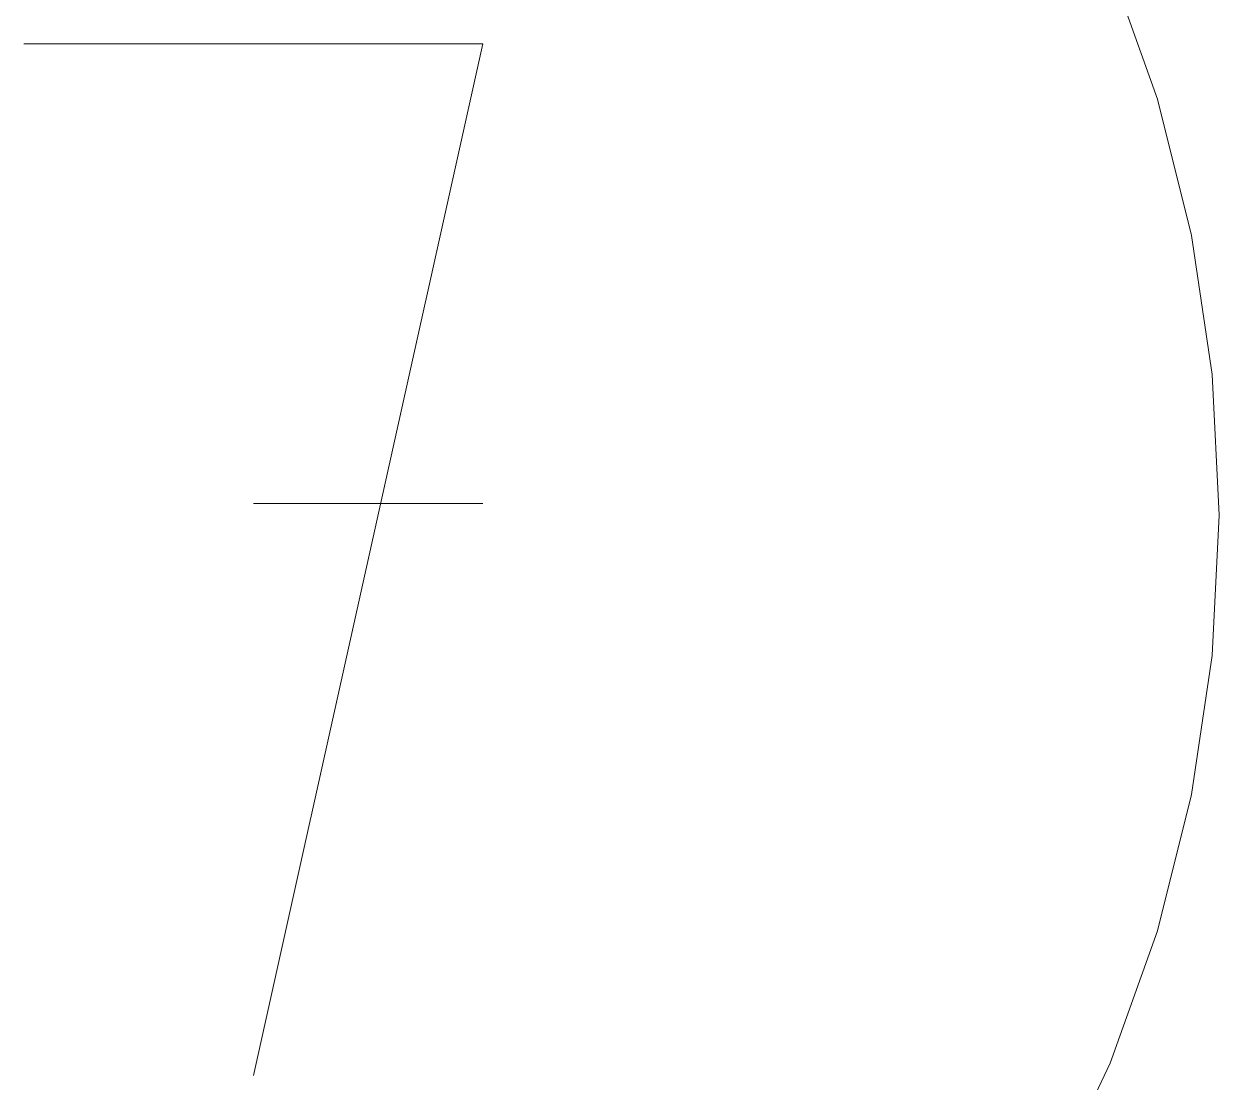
# Model space of a CAD drawing. Header units: centimetres. Extents: x -214 to 137, y -175 to 4.
# Drawn here: x 50.715 to 51.32, y -138.117 to -137.581 of the extents above; entities that cross this region are included whole.
import ezdxf

# ---------------------------------------------------------------- set-up
doc = ezdxf.new("R2010")
doc.units = ezdxf.units.CM
doc.header["$MEASUREMENT"] = 0
doc.layers.add('layer 1', color=7, linetype='Continuous')

msp = doc.modelspace()

# ---------------------------------------------------------------- linework, layer by layer
at = {"layer": 'layer 1', "color": 5, "lineweight": 9}
for points in [[(51.28892, -137.61932), (51.28892, -137.61932), (51.26495, -137.55232), (51.26495, -137.55232)], [(51.28892, -137.61932), (51.28892, -137.61932), (51.26495, -137.55232), (51.26495, -137.55232)], [(51.28892, -137.61932), (51.28892, -137.61932), (51.26495, -137.55232), (51.26495, -137.55232)], [(51.28892, -137.61932), (51.28892, -137.61932), (51.26495, -137.55232), (51.26495, -137.55232)], [(51.28892, -137.61932), (51.28892, -137.61932), (51.26495, -137.55232), (51.26495, -137.55232)], [(51.28892, -137.61932), (51.28892, -137.61932), (51.26495, -137.55232), (51.26495, -137.55232)], [(51.28892, -137.61932), (51.28892, -137.61932), (51.26495, -137.55232), (51.26495, -137.55232)], [(51.28892, -137.61932), (51.28892, -137.61932), (51.26495, -137.55232), (51.26495, -137.55232)], [(51.28892, -137.61932), (51.28892, -137.61932), (51.26495, -137.55232), (51.26495, -137.55232)], [(51.28892, -137.61932), (51.28892, -137.61932), (51.26495, -137.55232), (51.26495, -137.55232)], [(51.28892, -137.61932), (51.28892, -137.61932), (51.26495, -137.55232), (51.26495, -137.55232)], [(51.28892, -137.61932), (51.28892, -137.61932), (51.26495, -137.55232), (51.26495, -137.55232)], [(51.28892, -137.61932), (51.28892, -137.61932), (51.26495, -137.55232), (51.26495, -137.55232)], [(51.28892, -137.61932), (51.28892, -137.61932), (51.26495, -137.55232), (51.26495, -137.55232)], [(51.28892, -137.61932), (51.28892, -137.61932), (51.26495, -137.55232), (51.26495, -137.55232)], [(51.28892, -137.61932), (51.28892, -137.61932), (51.26495, -137.55232), (51.26495, -137.55232)], [(51.28892, -137.61932), (51.28892, -137.61932), (51.26495, -137.55232), (51.26495, -137.55232)], [(51.28892, -137.61932), (51.28892, -137.61932), (51.26495, -137.55232), (51.26495, -137.55232)], [(51.28892, -137.61932), (51.28892, -137.61932), (51.26495, -137.55232), (51.26495, -137.55232)], [(51.28892, -137.61932), (51.28892, -137.61932), (51.26495, -137.55232), (51.26495, -137.55232)], [(51.28892, -137.61932), (51.28892, -137.61932), (51.26495, -137.55232), (51.26495, -137.55232)], [(51.28892, -137.61932), (51.28892, -137.61932), (51.26495, -137.55232), (51.26495, -137.55232)], [(51.28892, -137.61932), (51.28892, -137.61932), (51.26495, -137.55232), (51.26495, -137.55232)], [(51.28892, -137.61932), (51.28892, -137.61932), (51.26495, -137.55232), (51.26495, -137.55232)], [(51.28892, -137.61932), (51.28892, -137.61932), (51.26495, -137.55232), (51.26495, -137.55232)], [(51.30621, -137.68835), (51.30621, -137.68835), (51.28892, -137.61932), (51.28892, -137.61932)], [(51.30621, -137.68835), (51.30621, -137.68835), (51.28892, -137.61932), (51.28892, -137.61932)], [(51.30621, -137.68835), (51.30621, -137.68835), (51.28892, -137.61932), (51.28892, -137.61932)], [(51.30621, -137.68835), (51.30621, -137.68835), (51.28892, -137.61932), (51.28892, -137.61932)], [(51.30621, -137.68835), (51.30621, -137.68835), (51.28892, -137.61932), (51.28892, -137.61932)], [(51.30621, -137.68835), (51.30621, -137.68835), (51.28892, -137.61932), (51.28892, -137.61932)], [(51.30621, -137.68835), (51.30621, -137.68835), (51.28892, -137.61932), (51.28892, -137.61932)], [(51.30621, -137.68835), (51.30621, -137.68835), (51.28892, -137.61932), (51.28892, -137.61932)], [(51.30621, -137.68835), (51.30621, -137.68835), (51.28892, -137.61932), (51.28892, -137.61932)], [(51.30621, -137.68835), (51.30621, -137.68835), (51.28892, -137.61932), (51.28892, -137.61932)], [(51.30621, -137.68835), (51.30621, -137.68835), (51.28892, -137.61932), (51.28892, -137.61932)], [(51.30621, -137.68835), (51.30621, -137.68835), (51.28892, -137.61932), (51.28892, -137.61932)], [(51.30621, -137.68835), (51.30621, -137.68835), (51.28892, -137.61932), (51.28892, -137.61932)], [(51.30621, -137.68835), (51.30621, -137.68835), (51.28892, -137.61932), (51.28892, -137.61932)], [(51.30621, -137.68835), (51.30621, -137.68835), (51.28892, -137.61932), (51.28892, -137.61932)], [(51.30621, -137.68835), (51.30621, -137.68835), (51.28892, -137.61932), (51.28892, -137.61932)], [(51.30621, -137.68835), (51.30621, -137.68835), (51.28892, -137.61932), (51.28892, -137.61932)], [(51.30621, -137.68835), (51.30621, -137.68835), (51.28892, -137.61932), (51.28892, -137.61932)], [(51.30621, -137.68835), (51.30621, -137.68835), (51.28892, -137.61932), (51.28892, -137.61932)], [(51.30621, -137.68835), (51.30621, -137.68835), (51.28892, -137.61932), (51.28892, -137.61932)], [(51.30621, -137.68835), (51.30621, -137.68835), (51.28892, -137.61932), (51.28892, -137.61932)], [(51.30621, -137.68835), (51.30621, -137.68835), (51.28892, -137.61932), (51.28892, -137.61932)], [(51.30621, -137.68835), (51.30621, -137.68835), (51.28892, -137.61932), (51.28892, -137.61932)], [(51.30621, -137.68835), (51.30621, -137.68835), (51.28892, -137.61932), (51.28892, -137.61932)], [(51.30621, -137.68835), (51.30621, -137.68835), (51.28892, -137.61932), (51.28892, -137.61932)], [(51.31665, -137.75875), (51.31665, -137.75875), (51.30621, -137.68835), (51.30621, -137.68835)], [(51.31665, -137.75875), (51.31665, -137.75875), (51.30621, -137.68835), (51.30621, -137.68835)], [(51.31665, -137.75875), (51.31665, -137.75875), (51.30621, -137.68835), (51.30621, -137.68835)], [(51.31665, -137.75875), (51.31665, -137.75875), (51.30621, -137.68835), (51.30621, -137.68835)], [(51.31665, -137.75875), (51.31665, -137.75875), (51.30621, -137.68835), (51.30621, -137.68835)], [(51.31665, -137.75875), (51.31665, -137.75875), (51.30621, -137.68835), (51.30621, -137.68835)], [(51.31665, -137.75875), (51.31665, -137.75875), (51.30621, -137.68835), (51.30621, -137.68835)], [(51.31665, -137.75875), (51.31665, -137.75875), (51.30621, -137.68835), (51.30621, -137.68835)], [(51.31665, -137.75875), (51.31665, -137.75875), (51.30621, -137.68835), (51.30621, -137.68835)], [(51.31665, -137.75875), (51.31665, -137.75875), (51.30621, -137.68835), (51.30621, -137.68835)], [(51.31665, -137.75875), (51.31665, -137.75875), (51.30621, -137.68835), (51.30621, -137.68835)], [(51.31665, -137.75875), (51.31665, -137.75875), (51.30621, -137.68835), (51.30621, -137.68835)], [(51.31665, -137.75875), (51.31665, -137.75875), (51.30621, -137.68835), (51.30621, -137.68835)], [(51.31665, -137.75875), (51.31665, -137.75875), (51.30621, -137.68835), (51.30621, -137.68835)], [(51.31665, -137.75875), (51.31665, -137.75875), (51.30621, -137.68835), (51.30621, -137.68835)], [(51.31665, -137.75875), (51.31665, -137.75875), (51.30621, -137.68835), (51.30621, -137.68835)], [(51.31665, -137.75875), (51.31665, -137.75875), (51.30621, -137.68835), (51.30621, -137.68835)], [(51.31665, -137.75875), (51.31665, -137.75875), (51.30621, -137.68835), (51.30621, -137.68835)], [(51.31665, -137.75875), (51.31665, -137.75875), (51.30621, -137.68835), (51.30621, -137.68835)], [(51.31665, -137.75875), (51.31665, -137.75875), (51.30621, -137.68835), (51.30621, -137.68835)], [(51.31665, -137.75875), (51.31665, -137.75875), (51.30621, -137.68835), (51.30621, -137.68835)], [(51.31665, -137.75875), (51.31665, -137.75875), (51.30621, -137.68835), (51.30621, -137.68835)], [(51.31665, -137.75875), (51.31665, -137.75875), (51.30621, -137.68835), (51.30621, -137.68835)], [(51.31665, -137.75875), (51.31665, -137.75875), (51.30621, -137.68835), (51.30621, -137.68835)], [(51.31665, -137.75875), (51.31665, -137.75875), (51.30621, -137.68835), (51.30621, -137.68835)], [(51.32015, -137.82983), (51.32015, -137.82983), (51.31665, -137.75875), (51.31665, -137.75875)], [(51.32015, -137.82983), (51.32015, -137.82983), (51.31665, -137.75875), (51.31665, -137.75875)], [(51.32015, -137.82983), (51.32015, -137.82983), (51.31665, -137.75875), (51.31665, -137.75875)], [(51.32015, -137.82983), (51.32015, -137.82983), (51.31665, -137.75875), (51.31665, -137.75875)], [(51.32015, -137.82983), (51.32015, -137.82983), (51.31665, -137.75875), (51.31665, -137.75875)], [(51.32015, -137.82983), (51.32015, -137.82983), (51.31665, -137.75875), (51.31665, -137.75875)], [(51.32015, -137.82983), (51.32015, -137.82983), (51.31665, -137.75875), (51.31665, -137.75875)], [(51.32015, -137.82983), (51.32015, -137.82983), (51.31665, -137.75875), (51.31665, -137.75875)], [(51.32015, -137.82983), (51.32015, -137.82983), (51.31665, -137.75875), (51.31665, -137.75875)], [(51.32015, -137.82983), (51.32015, -137.82983), (51.31665, -137.75875), (51.31665, -137.75875)], [(51.32015, -137.82983), (51.32015, -137.82983), (51.31665, -137.75875), (51.31665, -137.75875)], [(51.32015, -137.82983), (51.32015, -137.82983), (51.31665, -137.75875), (51.31665, -137.75875)], [(51.32015, -137.82983), (51.32015, -137.82983), (51.31665, -137.75875), (51.31665, -137.75875)], [(51.32015, -137.82983), (51.32015, -137.82983), (51.31665, -137.75875), (51.31665, -137.75875)], [(51.32015, -137.82983), (51.32015, -137.82983), (51.31665, -137.75875), (51.31665, -137.75875)], [(51.32015, -137.82983), (51.32015, -137.82983), (51.31665, -137.75875), (51.31665, -137.75875)], [(51.32015, -137.82983), (51.32015, -137.82983), (51.31665, -137.75875), (51.31665, -137.75875)], [(51.32015, -137.82983), (51.32015, -137.82983), (51.31665, -137.75875), (51.31665, -137.75875)], [(51.32015, -137.82983), (51.32015, -137.82983), (51.31665, -137.75875), (51.31665, -137.75875)], [(51.32015, -137.82983), (51.32015, -137.82983), (51.31665, -137.75875), (51.31665, -137.75875)], [(51.32015, -137.82983), (51.32015, -137.82983), (51.31665, -137.75875), (51.31665, -137.75875)], [(51.32015, -137.82983), (51.32015, -137.82983), (51.31665, -137.75875), (51.31665, -137.75875)], [(51.32015, -137.82983), (51.32015, -137.82983), (51.31665, -137.75875), (51.31665, -137.75875)], [(51.32015, -137.82983), (51.32015, -137.82983), (51.31665, -137.75875), (51.31665, -137.75875)], [(51.32015, -137.82983), (51.32015, -137.82983), (51.31665, -137.75875), (51.31665, -137.75875)], [(51.31665, -137.9009), (51.31665, -137.9009), (51.32015, -137.82983), (51.32015, -137.82983)], [(51.31665, -137.9009), (51.31665, -137.9009), (51.32015, -137.82983), (51.32015, -137.82983)], [(51.31665, -137.9009), (51.31665, -137.9009), (51.32015, -137.82983), (51.32015, -137.82983)], [(51.31665, -137.9009), (51.31665, -137.9009), (51.32015, -137.82983), (51.32015, -137.82983)], [(51.31665, -137.9009), (51.31665, -137.9009), (51.32015, -137.82983), (51.32015, -137.82983)], [(51.31665, -137.9009), (51.31665, -137.9009), (51.32015, -137.82983), (51.32015, -137.82983)], [(51.31665, -137.9009), (51.31665, -137.9009), (51.32015, -137.82983), (51.32015, -137.82983)], [(51.31665, -137.9009), (51.31665, -137.9009), (51.32015, -137.82983), (51.32015, -137.82983)], [(51.31665, -137.9009), (51.31665, -137.9009), (51.32015, -137.82983), (51.32015, -137.82983)], [(51.31665, -137.9009), (51.31665, -137.9009), (51.32015, -137.82983), (51.32015, -137.82983)], [(51.31665, -137.9009), (51.31665, -137.9009), (51.32015, -137.82983), (51.32015, -137.82983)], [(51.31665, -137.9009), (51.31665, -137.9009), (51.32015, -137.82983), (51.32015, -137.82983)], [(51.31665, -137.9009), (51.31665, -137.9009), (51.32015, -137.82983), (51.32015, -137.82983)], [(51.31665, -137.9009), (51.31665, -137.9009), (51.32015, -137.82983), (51.32015, -137.82983)], [(51.31665, -137.9009), (51.31665, -137.9009), (51.32015, -137.82983), (51.32015, -137.82983)], [(51.31665, -137.9009), (51.31665, -137.9009), (51.32015, -137.82983), (51.32015, -137.82983)], [(51.31665, -137.9009), (51.31665, -137.9009), (51.32015, -137.82983), (51.32015, -137.82983)], [(51.31665, -137.9009), (51.31665, -137.9009), (51.32015, -137.82983), (51.32015, -137.82983)], [(51.31665, -137.9009), (51.31665, -137.9009), (51.32015, -137.82983), (51.32015, -137.82983)], [(51.31665, -137.9009), (51.31665, -137.9009), (51.32015, -137.82983), (51.32015, -137.82983)], [(51.31665, -137.9009), (51.31665, -137.9009), (51.32015, -137.82983), (51.32015, -137.82983)], [(51.31665, -137.9009), (51.31665, -137.9009), (51.32015, -137.82983), (51.32015, -137.82983)], [(51.31665, -137.9009), (51.31665, -137.9009), (51.32015, -137.82983), (51.32015, -137.82983)], [(51.31665, -137.9009), (51.31665, -137.9009), (51.32015, -137.82983), (51.32015, -137.82983)], [(51.31665, -137.9009), (51.31665, -137.9009), (51.32015, -137.82983), (51.32015, -137.82983)], [(51.30621, -137.97129), (51.30621, -137.97129), (51.31665, -137.9009), (51.31665, -137.9009)], [(51.30621, -137.97129), (51.30621, -137.97129), (51.31665, -137.9009), (51.31665, -137.9009)], [(51.30621, -137.97129), (51.30621, -137.97129), (51.31665, -137.9009), (51.31665, -137.9009)], [(51.30621, -137.97129), (51.30621, -137.97129), (51.31665, -137.9009), (51.31665, -137.9009)], [(51.30621, -137.97129), (51.30621, -137.97129), (51.31665, -137.9009), (51.31665, -137.9009)], [(51.30621, -137.97129), (51.30621, -137.97129), (51.31665, -137.9009), (51.31665, -137.9009)], [(51.30621, -137.97129), (51.30621, -137.97129), (51.31665, -137.9009), (51.31665, -137.9009)], [(51.30621, -137.97129), (51.30621, -137.97129), (51.31665, -137.9009), (51.31665, -137.9009)], [(51.30621, -137.97129), (51.30621, -137.97129), (51.31665, -137.9009), (51.31665, -137.9009)], [(51.30621, -137.97129), (51.30621, -137.97129), (51.31665, -137.9009), (51.31665, -137.9009)], [(51.30621, -137.97129), (51.30621, -137.97129), (51.31665, -137.9009), (51.31665, -137.9009)], [(51.30621, -137.97129), (51.30621, -137.97129), (51.31665, -137.9009), (51.31665, -137.9009)], [(51.30621, -137.97129), (51.30621, -137.97129), (51.31665, -137.9009), (51.31665, -137.9009)], [(51.30621, -137.97129), (51.30621, -137.97129), (51.31665, -137.9009), (51.31665, -137.9009)], [(51.30621, -137.97129), (51.30621, -137.97129), (51.31665, -137.9009), (51.31665, -137.9009)], [(51.30621, -137.97129), (51.30621, -137.97129), (51.31665, -137.9009), (51.31665, -137.9009)], [(51.30621, -137.97129), (51.30621, -137.97129), (51.31665, -137.9009), (51.31665, -137.9009)], [(51.30621, -137.97129), (51.30621, -137.97129), (51.31665, -137.9009), (51.31665, -137.9009)], [(51.30621, -137.97129), (51.30621, -137.97129), (51.31665, -137.9009), (51.31665, -137.9009)], [(51.30621, -137.97129), (51.30621, -137.97129), (51.31665, -137.9009), (51.31665, -137.9009)], [(51.30621, -137.97129), (51.30621, -137.97129), (51.31665, -137.9009), (51.31665, -137.9009)], [(51.30621, -137.97129), (51.30621, -137.97129), (51.31665, -137.9009), (51.31665, -137.9009)], [(51.30621, -137.97129), (51.30621, -137.97129), (51.31665, -137.9009), (51.31665, -137.9009)], [(51.30621, -137.97129), (51.30621, -137.97129), (51.31665, -137.9009), (51.31665, -137.9009)], [(51.30621, -137.97129), (51.30621, -137.97129), (51.31665, -137.9009), (51.31665, -137.9009)], [(51.28892, -138.04032), (51.28892, -138.04032), (51.30621, -137.97129), (51.30621, -137.97129)], [(51.28892, -138.04032), (51.28892, -138.04032), (51.30621, -137.97129), (51.30621, -137.97129)], [(51.28892, -138.04032), (51.28892, -138.04032), (51.30621, -137.97129), (51.30621, -137.97129)], [(51.28892, -138.04032), (51.28892, -138.04032), (51.30621, -137.97129), (51.30621, -137.97129)], [(51.28892, -138.04032), (51.28892, -138.04032), (51.30621, -137.97129), (51.30621, -137.97129)], [(51.28892, -138.04032), (51.28892, -138.04032), (51.30621, -137.97129), (51.30621, -137.97129)], [(51.28892, -138.04032), (51.28892, -138.04032), (51.30621, -137.97129), (51.30621, -137.97129)], [(51.28892, -138.04032), (51.28892, -138.04032), (51.30621, -137.97129), (51.30621, -137.97129)], [(51.28892, -138.04032), (51.28892, -138.04032), (51.30621, -137.97129), (51.30621, -137.97129)], [(51.28892, -138.04032), (51.28892, -138.04032), (51.30621, -137.97129), (51.30621, -137.97129)], [(51.28892, -138.04032), (51.28892, -138.04032), (51.30621, -137.97129), (51.30621, -137.97129)], [(51.28892, -138.04032), (51.28892, -138.04032), (51.30621, -137.97129), (51.30621, -137.97129)], [(51.28892, -138.04032), (51.28892, -138.04032), (51.30621, -137.97129), (51.30621, -137.97129)], [(51.28892, -138.04032), (51.28892, -138.04032), (51.30621, -137.97129), (51.30621, -137.97129)], [(51.28892, -138.04032), (51.28892, -138.04032), (51.30621, -137.97129), (51.30621, -137.97129)], [(51.28892, -138.04032), (51.28892, -138.04032), (51.30621, -137.97129), (51.30621, -137.97129)], [(51.28892, -138.04032), (51.28892, -138.04032), (51.30621, -137.97129), (51.30621, -137.97129)], [(51.28892, -138.04032), (51.28892, -138.04032), (51.30621, -137.97129), (51.30621, -137.97129)], [(51.28892, -138.04032), (51.28892, -138.04032), (51.30621, -137.97129), (51.30621, -137.97129)], [(51.28892, -138.04032), (51.28892, -138.04032), (51.30621, -137.97129), (51.30621, -137.97129)], [(51.28892, -138.04032), (51.28892, -138.04032), (51.30621, -137.97129), (51.30621, -137.97129)], [(51.28892, -138.04032), (51.28892, -138.04032), (51.30621, -137.97129), (51.30621, -137.97129)], [(51.28892, -138.04032), (51.28892, -138.04032), (51.30621, -137.97129), (51.30621, -137.97129)], [(51.28892, -138.04032), (51.28892, -138.04032), (51.30621, -137.97129), (51.30621, -137.97129)], [(51.28892, -138.04032), (51.28892, -138.04032), (51.30621, -137.97129), (51.30621, -137.97129)], [(51.26495, -138.10732), (51.26495, -138.10732), (51.28892, -138.04032), (51.28892, -138.04032)], [(51.26495, -138.10732), (51.26495, -138.10732), (51.28892, -138.04032), (51.28892, -138.04032)], [(51.26495, -138.10732), (51.26495, -138.10732), (51.28892, -138.04032), (51.28892, -138.04032)], [(51.26495, -138.10732), (51.26495, -138.10732), (51.28892, -138.04032), (51.28892, -138.04032)], [(51.26495, -138.10732), (51.26495, -138.10732), (51.28892, -138.04032), (51.28892, -138.04032)], [(51.26495, -138.10732), (51.26495, -138.10732), (51.28892, -138.04032), (51.28892, -138.04032)], [(51.26495, -138.10732), (51.26495, -138.10732), (51.28892, -138.04032), (51.28892, -138.04032)], [(51.26495, -138.10732), (51.26495, -138.10732), (51.28892, -138.04032), (51.28892, -138.04032)], [(51.26495, -138.10732), (51.26495, -138.10732), (51.28892, -138.04032), (51.28892, -138.04032)], [(51.26495, -138.10732), (51.26495, -138.10732), (51.28892, -138.04032), (51.28892, -138.04032)], [(51.26495, -138.10732), (51.26495, -138.10732), (51.28892, -138.04032), (51.28892, -138.04032)], [(51.26495, -138.10732), (51.26495, -138.10732), (51.28892, -138.04032), (51.28892, -138.04032)], [(51.26495, -138.10732), (51.26495, -138.10732), (51.28892, -138.04032), (51.28892, -138.04032)], [(51.26495, -138.10732), (51.26495, -138.10732), (51.28892, -138.04032), (51.28892, -138.04032)], [(51.26495, -138.10732), (51.26495, -138.10732), (51.28892, -138.04032), (51.28892, -138.04032)], [(51.26495, -138.10732), (51.26495, -138.10732), (51.28892, -138.04032), (51.28892, -138.04032)], [(51.26495, -138.10732), (51.26495, -138.10732), (51.28892, -138.04032), (51.28892, -138.04032)], [(51.26495, -138.10732), (51.26495, -138.10732), (51.28892, -138.04032), (51.28892, -138.04032)], [(51.26495, -138.10732), (51.26495, -138.10732), (51.28892, -138.04032), (51.28892, -138.04032)], [(51.26495, -138.10732), (51.26495, -138.10732), (51.28892, -138.04032), (51.28892, -138.04032)], [(51.26495, -138.10732), (51.26495, -138.10732), (51.28892, -138.04032), (51.28892, -138.04032)], [(51.26495, -138.10732), (51.26495, -138.10732), (51.28892, -138.04032), (51.28892, -138.04032)], [(51.26495, -138.10732), (51.26495, -138.10732), (51.28892, -138.04032), (51.28892, -138.04032)], [(51.26495, -138.10732), (51.26495, -138.10732), (51.28892, -138.04032), (51.28892, -138.04032)], [(51.26495, -138.10732), (51.26495, -138.10732), (51.28892, -138.04032), (51.28892, -138.04032)], [(51.23452, -138.17165), (51.23452, -138.17165), (51.26495, -138.10732), (51.26495, -138.10732)], [(51.23452, -138.17165), (51.23452, -138.17165), (51.26495, -138.10732), (51.26495, -138.10732)], [(51.23452, -138.17165), (51.23452, -138.17165), (51.26495, -138.10732), (51.26495, -138.10732)], [(51.23452, -138.17165), (51.23452, -138.17165), (51.26495, -138.10732), (51.26495, -138.10732)], [(51.23452, -138.17165), (51.23452, -138.17165), (51.26495, -138.10732), (51.26495, -138.10732)], [(51.23452, -138.17165), (51.23452, -138.17165), (51.26495, -138.10732), (51.26495, -138.10732)], [(51.23452, -138.17165), (51.23452, -138.17165), (51.26495, -138.10732), (51.26495, -138.10732)], [(51.23452, -138.17165), (51.23452, -138.17165), (51.26495, -138.10732), (51.26495, -138.10732)], [(51.23452, -138.17165), (51.23452, -138.17165), (51.26495, -138.10732), (51.26495, -138.10732)], [(51.23452, -138.17165), (51.23452, -138.17165), (51.26495, -138.10732), (51.26495, -138.10732)], [(51.23452, -138.17165), (51.23452, -138.17165), (51.26495, -138.10732), (51.26495, -138.10732)], [(51.23452, -138.17165), (51.23452, -138.17165), (51.26495, -138.10732), (51.26495, -138.10732)], [(51.23452, -138.17165), (51.23452, -138.17165), (51.26495, -138.10732), (51.26495, -138.10732)], [(51.23452, -138.17165), (51.23452, -138.17165), (51.26495, -138.10732), (51.26495, -138.10732)], [(51.23452, -138.17165), (51.23452, -138.17165), (51.26495, -138.10732), (51.26495, -138.10732)], [(51.23452, -138.17165), (51.23452, -138.17165), (51.26495, -138.10732), (51.26495, -138.10732)], [(51.23452, -138.17165), (51.23452, -138.17165), (51.26495, -138.10732), (51.26495, -138.10732)], [(51.23452, -138.17165), (51.23452, -138.17165), (51.26495, -138.10732), (51.26495, -138.10732)], [(51.23452, -138.17165), (51.23452, -138.17165), (51.26495, -138.10732), (51.26495, -138.10732)], [(51.23452, -138.17165), (51.23452, -138.17165), (51.26495, -138.10732), (51.26495, -138.10732)], [(51.23452, -138.17165), (51.23452, -138.17165), (51.26495, -138.10732), (51.26495, -138.10732)], [(51.23452, -138.17165), (51.23452, -138.17165), (51.26495, -138.10732), (51.26495, -138.10732)], [(51.23452, -138.17165), (51.23452, -138.17165), (51.26495, -138.10732), (51.26495, -138.10732)], [(51.23452, -138.17165), (51.23452, -138.17165), (51.26495, -138.10732), (51.26495, -138.10732)], [(51.23452, -138.17165), (51.23452, -138.17165), (51.26495, -138.10732), (51.26495, -138.10732)]]:
    msp.add_open_spline(points, degree=3, dxfattribs=at)
at = {"layer": 'layer 1', "color": 1, "lineweight": 9}
for points in [[(50.94754, -137.59141), (50.94754, -137.59141), (50.71534, -137.59141), (50.71534, -137.59141)], [(50.94754, -137.59141), (50.94754, -137.59141), (50.71534, -137.59141), (50.71534, -137.59141)], [(50.94754, -137.59141), (50.94754, -137.59141), (50.71534, -137.59141), (50.71534, -137.59141)], [(50.94754, -137.59141), (50.94754, -137.59141), (50.71534, -137.59141), (50.71534, -137.59141)], [(50.94754, -137.59141), (50.94754, -137.59141), (50.71534, -137.59141), (50.71534, -137.59141)], [(50.94754, -137.59141), (50.94754, -137.59141), (50.71534, -137.59141), (50.71534, -137.59141)], [(50.94754, -137.59141), (50.94754, -137.59141), (50.71534, -137.59141), (50.71534, -137.59141)], [(50.94754, -137.59141), (50.94754, -137.59141), (50.71534, -137.59141), (50.71534, -137.59141)], [(50.94754, -137.59141), (50.94754, -137.59141), (50.71534, -137.59141), (50.71534, -137.59141)], [(50.94754, -137.59141), (50.94754, -137.59141), (50.71534, -137.59141), (50.71534, -137.59141)], [(50.94754, -137.59141), (50.94754, -137.59141), (50.71534, -137.59141), (50.71534, -137.59141)], [(50.94754, -137.59141), (50.94754, -137.59141), (50.71534, -137.59141), (50.71534, -137.59141)], [(50.94754, -137.59141), (50.94754, -137.59141), (50.71534, -137.59141), (50.71534, -137.59141)], [(50.94754, -137.59141), (50.94754, -137.59141), (50.71534, -137.59141), (50.71534, -137.59141)], [(50.94754, -137.59141), (50.94754, -137.59141), (50.71534, -137.59141), (50.71534, -137.59141)], [(50.94754, -137.59141), (50.94754, -137.59141), (50.71534, -137.59141), (50.71534, -137.59141)], [(50.94754, -137.59141), (50.94754, -137.59141), (50.71534, -137.59141), (50.71534, -137.59141)], [(50.94754, -137.59141), (50.94754, -137.59141), (50.71534, -137.59141), (50.71534, -137.59141)], [(50.94754, -137.59141), (50.94754, -137.59141), (50.71534, -137.59141), (50.71534, -137.59141)], [(50.94754, -137.59141), (50.94754, -137.59141), (50.71534, -137.59141), (50.71534, -137.59141)], [(50.94754, -137.59141), (50.94754, -137.59141), (50.71534, -137.59141), (50.71534, -137.59141)], [(50.94754, -137.59141), (50.94754, -137.59141), (50.71534, -137.59141), (50.71534, -137.59141)], [(50.94754, -137.59141), (50.94754, -137.59141), (50.71534, -137.59141), (50.71534, -137.59141)], [(50.94754, -137.59141), (50.94754, -137.59141), (50.71534, -137.59141), (50.71534, -137.59141)], [(50.94754, -137.59141), (50.94754, -137.59141), (50.71534, -137.59141), (50.71534, -137.59141)], [(50.83146, -138.11356), (50.83146, -138.11356), (50.94754, -137.59141), (50.94754, -137.59141)], [(50.83146, -138.11356), (50.83146, -138.11356), (50.94754, -137.59141), (50.94754, -137.59141)], [(50.83146, -138.11356), (50.83146, -138.11356), (50.94754, -137.59141), (50.94754, -137.59141)], [(50.83146, -138.11356), (50.83146, -138.11356), (50.94754, -137.59141), (50.94754, -137.59141)], [(50.83146, -138.11356), (50.83146, -138.11356), (50.94754, -137.59141), (50.94754, -137.59141)], [(50.83146, -138.11356), (50.83146, -138.11356), (50.94754, -137.59141), (50.94754, -137.59141)], [(50.83146, -138.11356), (50.83146, -138.11356), (50.94754, -137.59141), (50.94754, -137.59141)], [(50.83146, -138.11356), (50.83146, -138.11356), (50.94754, -137.59141), (50.94754, -137.59141)], [(50.83146, -138.11356), (50.83146, -138.11356), (50.94754, -137.59141), (50.94754, -137.59141)], [(50.83146, -138.11356), (50.83146, -138.11356), (50.94754, -137.59141), (50.94754, -137.59141)], [(50.83146, -138.11356), (50.83146, -138.11356), (50.94754, -137.59141), (50.94754, -137.59141)], [(50.83146, -138.11356), (50.83146, -138.11356), (50.94754, -137.59141), (50.94754, -137.59141)], [(50.83146, -138.11356), (50.83146, -138.11356), (50.94754, -137.59141), (50.94754, -137.59141)], [(50.83146, -138.11356), (50.83146, -138.11356), (50.94754, -137.59141), (50.94754, -137.59141)], [(50.83146, -138.11356), (50.83146, -138.11356), (50.94754, -137.59141), (50.94754, -137.59141)], [(50.83146, -138.11356), (50.83146, -138.11356), (50.94754, -137.59141), (50.94754, -137.59141)], [(50.83146, -138.11356), (50.83146, -138.11356), (50.94754, -137.59141), (50.94754, -137.59141)], [(50.83146, -138.11356), (50.83146, -138.11356), (50.94754, -137.59141), (50.94754, -137.59141)], [(50.83146, -138.11356), (50.83146, -138.11356), (50.94754, -137.59141), (50.94754, -137.59141)], [(50.83146, -138.11356), (50.83146, -138.11356), (50.94754, -137.59141), (50.94754, -137.59141)], [(50.83146, -138.11356), (50.83146, -138.11356), (50.94754, -137.59141), (50.94754, -137.59141)], [(50.83146, -138.11356), (50.83146, -138.11356), (50.94754, -137.59141), (50.94754, -137.59141)], [(50.83146, -138.11356), (50.83146, -138.11356), (50.94754, -137.59141), (50.94754, -137.59141)], [(50.83146, -138.11356), (50.83146, -138.11356), (50.94754, -137.59141), (50.94754, -137.59141)], [(50.83146, -138.11356), (50.83146, -138.11356), (50.94754, -137.59141), (50.94754, -137.59141)], [(50.94754, -137.82393), (50.94754, -137.82393), (50.83146, -137.82393), (50.83146, -137.82393)], [(50.94754, -137.82393), (50.94754, -137.82393), (50.83146, -137.82393), (50.83146, -137.82393)], [(50.94754, -137.82393), (50.94754, -137.82393), (50.83146, -137.82393), (50.83146, -137.82393)], [(50.94754, -137.82393), (50.94754, -137.82393), (50.83146, -137.82393), (50.83146, -137.82393)], [(50.94754, -137.82393), (50.94754, -137.82393), (50.83146, -137.82393), (50.83146, -137.82393)], [(50.94754, -137.82393), (50.94754, -137.82393), (50.83146, -137.82393), (50.83146, -137.82393)], [(50.94754, -137.82393), (50.94754, -137.82393), (50.83146, -137.82393), (50.83146, -137.82393)], [(50.94754, -137.82393), (50.94754, -137.82393), (50.83146, -137.82393), (50.83146, -137.82393)], [(50.94754, -137.82393), (50.94754, -137.82393), (50.83146, -137.82393), (50.83146, -137.82393)], [(50.94754, -137.82393), (50.94754, -137.82393), (50.83146, -137.82393), (50.83146, -137.82393)], [(50.94754, -137.82393), (50.94754, -137.82393), (50.83146, -137.82393), (50.83146, -137.82393)], [(50.94754, -137.82393), (50.94754, -137.82393), (50.83146, -137.82393), (50.83146, -137.82393)], [(50.94754, -137.82393), (50.94754, -137.82393), (50.83146, -137.82393), (50.83146, -137.82393)], [(50.94754, -137.82393), (50.94754, -137.82393), (50.83146, -137.82393), (50.83146, -137.82393)], [(50.94754, -137.82393), (50.94754, -137.82393), (50.83146, -137.82393), (50.83146, -137.82393)], [(50.94754, -137.82393), (50.94754, -137.82393), (50.83146, -137.82393), (50.83146, -137.82393)], [(50.94754, -137.82393), (50.94754, -137.82393), (50.83146, -137.82393), (50.83146, -137.82393)], [(50.94754, -137.82393), (50.94754, -137.82393), (50.83146, -137.82393), (50.83146, -137.82393)], [(50.94754, -137.82393), (50.94754, -137.82393), (50.83146, -137.82393), (50.83146, -137.82393)], [(50.94754, -137.82393), (50.94754, -137.82393), (50.83146, -137.82393), (50.83146, -137.82393)], [(50.94754, -137.82393), (50.94754, -137.82393), (50.83146, -137.82393), (50.83146, -137.82393)], [(50.94754, -137.82393), (50.94754, -137.82393), (50.83146, -137.82393), (50.83146, -137.82393)], [(50.94754, -137.82393), (50.94754, -137.82393), (50.83146, -137.82393), (50.83146, -137.82393)], [(50.94754, -137.82393), (50.94754, -137.82393), (50.83146, -137.82393), (50.83146, -137.82393)], [(50.94754, -137.82393), (50.94754, -137.82393), (50.83146, -137.82393), (50.83146, -137.82393)]]:
    msp.add_open_spline(points, degree=3, dxfattribs=at)

doc.saveas('drawing.dxf')
